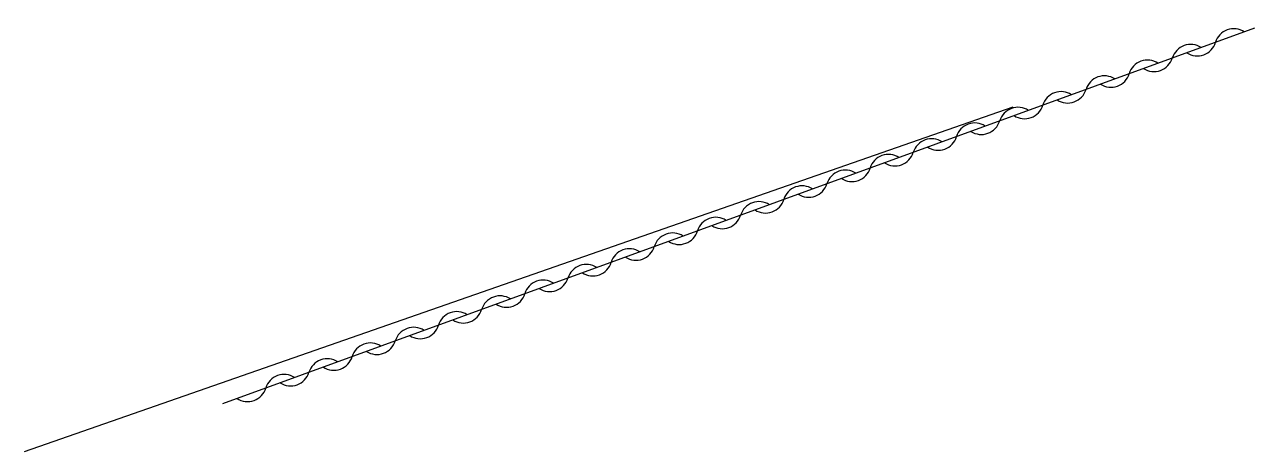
# Model space of a CAD drawing. Header units: millimetres. Extents: x 255000 to 256004, y 44053 to 45000.
# Drawn here: x 255339.51 to 255379.67, y 44392.2 to 44406.12 of the extents above; entities that cross this region are included whole.
import ezdxf

# ---------------------------------------------------------------- set-up
doc = ezdxf.new("R2010")
doc.units = ezdxf.units.MM
doc.layers.get('0').update_dxf_attribs({"linetype": 'CONTINUOUS'})
doc.layers.add('W0310', color=3, linetype='CONTINUOUS')
doc.layers.add('W0333', color=7, linetype='CONTINUOUS')

# ---------------------------------------------------------------- blocks, each defined once
blk = doc.blocks.new('t310o')
at = {"color": 0, "linetype": 'Continuous'}
for centre, start, end in [((-0.5, 0.375), 216.8699, 323.1304), ((0.5, -0.375), 36.8699, 143.1303)]:
    blk.add_arc(centre, 0.625, start, end, dxfattribs=at)

msp = doc.modelspace()

# ---------------------------------------------------------------- linework, layer by layer
at = {"layer": 'W0310'}
msp.add_lwpolyline([(255379.665, 44406.008), (255379.665, 44406.008), (255345.972, 44393.757)], dxfattribs=at)
at = {"layer": 'W0333'}
msp.add_lwpolyline([(255339.506, 44392.203), (255371.788, 44403.446)], dxfattribs=at)

# ---------------------------------------------------------------- block references
at = {"layer": 'W0310', "rotation": 199.9816045842937}
for p in [(255378.395, 44405.546), (255376.985, 44405.034), (255375.576, 44404.521), (255374.166, 44404.009), (255372.756, 44403.496), (255371.347, 44402.983), (255369.937, 44402.471), (255368.527, 44401.958), (255367.118, 44401.446), (255365.708, 44400.933), (255364.298, 44400.421), (255362.888, 44399.908), (255361.479, 44399.395), (255360.069, 44398.883), (255358.659, 44398.37), (255357.25, 44397.858), (255355.84, 44397.345), (255354.43, 44396.832), (255353.021, 44396.32), (255351.611, 44395.807), (255350.201, 44395.295), (255348.791, 44394.782), (255347.382, 44394.27)]:
    msp.add_blockref('t310o', p, dxfattribs=at)

doc.saveas('drawing.dxf')
